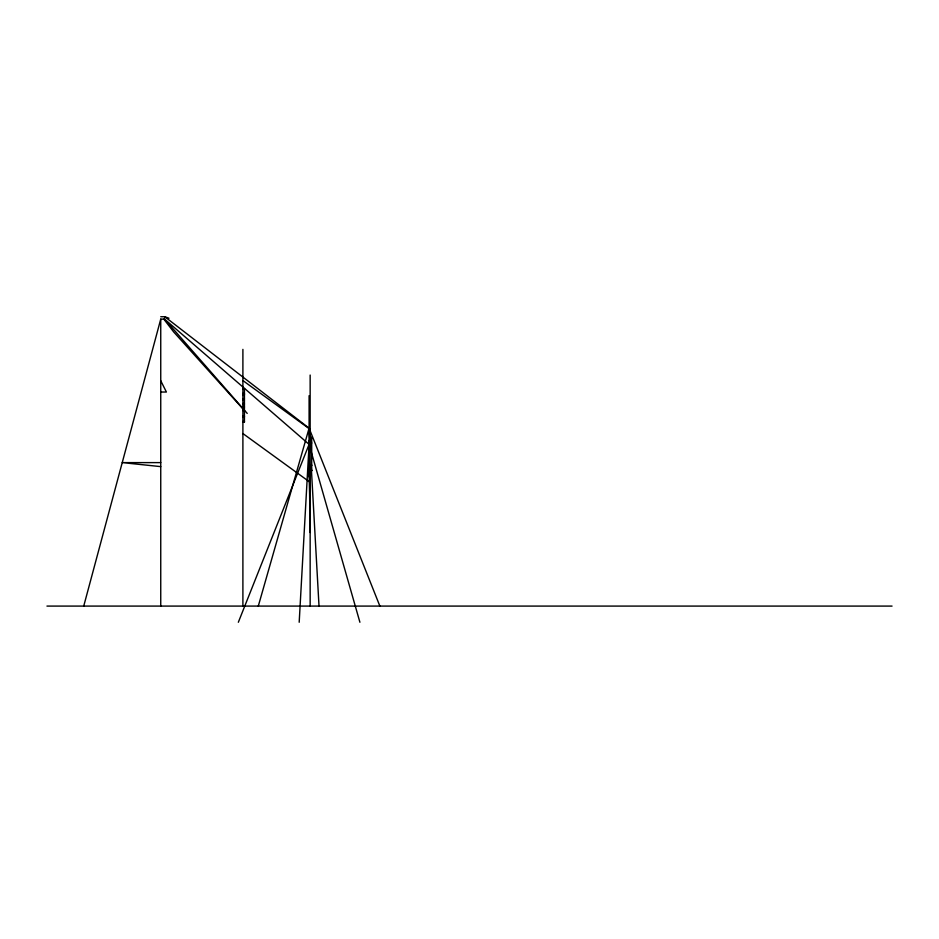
<?xml version="1.0" encoding="UTF-8"?>
<svg xmlns="http://www.w3.org/2000/svg" width="939" height="939" viewBox="0 0 939 939"><rect width="100%" height="100%" fill="white"/><g stroke="black" fill="none" stroke-linecap="round" stroke-linejoin="round"><path stroke-width="1.41" d="M299.189 622.264L309.095 444.358L164.583 319.131L247.215 413.406M83.735 606.089L160.745 319.131L164.853 319.131M258.295 606.089L309.095 428.184L164.783 316.736L168.973 318.215M238.342 622.264L309.095 444.358L359.907 622.264M160.745 316.736L164.853 316.736M242.896 388.793L244.433 388.793M242.896 389.145L244.433 389.145M242.896 389.274L244.433 389.321M160.745 392.033L166.403 392.033L160.745 380.741M242.896 393.406L244.433 393.406M242.896 393.77L244.433 393.77M242.896 393.946L244.433 393.946M242.896 394.756L244.433 394.756M242.896 398.817L244.433 398.817M242.896 400.167L244.433 400.167M242.896 403.535L244.433 403.535M242.896 404.204L244.433 404.204M242.896 406.505L244.433 406.505M242.896 407.479L244.433 407.479M242.896 410.566L244.433 410.566L173.668 331.925L163.832 319.131M242.896 416.27L244.433 416.27M242.896 416.482L244.433 416.482M242.896 416.74L244.433 416.74M242.896 421.458L244.433 421.458M242.896 421.717L244.433 421.717M310.152 437.492L311.701 437.492M310.152 437.844L311.701 437.844M310.152 438.02L311.701 438.02M310.152 442.997L311.701 442.997M160.745 462.61L122.246 462.61L160.745 466.624M310.152 464.969L311.701 464.969M310.152 465.439L311.701 465.439M310.152 470.157L311.701 470.157M310.152 470.416L311.701 470.416M46.95 606.089L892.05 606.089M242.896 380.565L310.152 429.369M242.896 433.548L310.152 482.353M379.861 606.089L309.095 428.184L310.316 450.063M311.29 467.563L319.014 606.089M309.095 459.864L310.152 530.359M309.095 440.368L310.152 532.495M311.701 437.234L311.701 470.944M310.152 375.048L310.152 606.089M309.095 395.695L309.095 476.859M244.433 388.535L244.433 422.245M242.896 349.378L242.896 606.089M160.745 319.131L160.745 606.089M244.433 394.169L242.896 394.192L244.433 394.298"/></g></svg>
